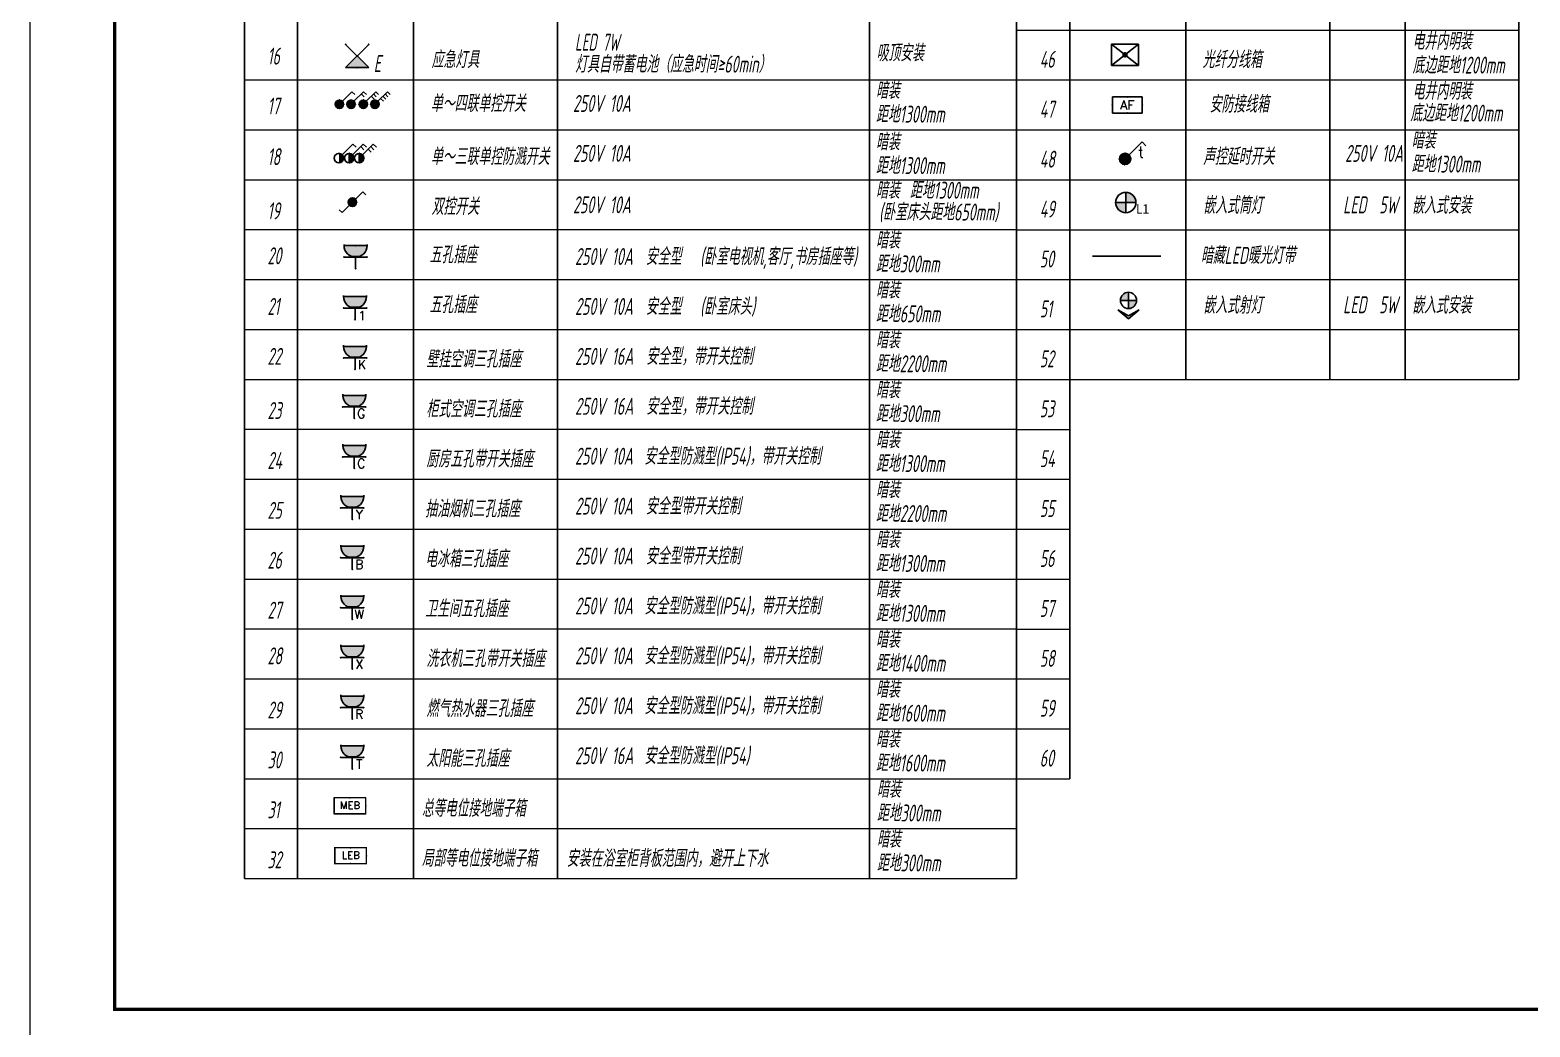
# Model space of a CAD drawing. Extents: x 2803505 to 5851001, y -1372902 to 24339.
# Drawn here: x 3242160 to 3286417, y -688779 to -659364 of the extents above; entities that cross this region are included whole.
import ezdxf
from ezdxf.enums import TextEntityAlignment as Align
from ezdxf.xclip import XClip

# ---------------------------------------------------------------- set-up
doc = ezdxf.new("R2010")
doc.units = 0
doc.header["$LTSCALE"] = 1000
doc.header["$MEASUREMENT"] = 0
doc.header["$XCLIPFRAME"] = 2
doc.linetypes.add('DOTE', pattern=[2.42, 2, -0.2, 0.02, -0.2])
doc.layers.get('0').update_dxf_attribs({"linetype": 'CONTINUOUS'})
for name, color, linetype in [('!!电气', 1, 'CONTINUOUS'), ('A-标注', 1, 'CONTINUOUS'), ('E-天花灯具', 92, 'CONTINUOUS'), ('EQUIP-插座', 3, 'CONTINUOUS'), ('EQUIP-照明', 3, 'CONTINUOUS'), ('EQUIP-电视', 3, 'CONTINUOUS'), ('EQUIP-通讯', 3, 'CONTINUOUS'), ('T-通用', 7, 'CONTINUOUS'), ('TEL_TEXT', 7, 'CONTINUOUS'), ('TK', 252, 'CONTINUOUS')]:
    doc.layers.add(name, color=color, linetype=linetype)
for name, color, linetype, lineweight in [('DIM', 3, 'CONTINUOUS', 20), ('DOTE', 19, 'DOTE', 9), ('EQUIP-消防', 3, 'CONTINUOUS', 20), ('图框', 147, 'CONTINUOUS', 20)]:
    doc.layers.add(name, color=color, linetype=linetype, lineweight=lineweight)
doc.styles.add('_TEL_DIM', font='SIMPLEX', dxfattribs={"width": 0.8, "height": 3.5, "bigfont": 'HZTXT'})
doc.styles.add('HZTXT', font='gbeitc.shx', dxfattribs={"width": 0.8, "height": 400, "bigfont": 'hztxt.shx'})
doc.styles.get("Standard").update_dxf_attribs({"font": 'gbenor.shx', "bigfont": 'gbcbig.shx'})
doc.styles.add('黑体', font='simhei.ttf')
doc.linetypes.add('LED', pattern='A,0.5,-0.2,["LED",Standard,S=0.2,R=0,X=-0.2,Y=-0.1],-0.2', length=0.9)

# ---------------------------------------------------------------- blocks, each defined once
blk = doc.blocks.new('A$C74D73064')
at = {"layer": 'DOTE', "color": 252}
for p, q in [((-47045, 93137), (-47045, 8149)), ((-41595, 93137), (-41595, 8149)), ((-36145, 93137), (-36145, 8149)), ((-30695, 93137), (-30695, 8149)), ((-25245, 93137), (-25245, 8149))]:
    blk.add_line(p, q, dxfattribs=at)
blk = doc.blocks.new('A$C7F3A17C0')
ref = blk.add_blockref('A$C74D73064', (61886, 6791))
XClip(ref).set_block_clipping_path([(-52083.8042452353, 10173.6344749072), (1916.1826223061, 29673.6344737304)])
blk = doc.blocks.new('CNS-FXX')
blk.add_lwpolyline([(0, -307), (0, 307), (782, 307), (782, -307)], close=True)
at = {"layer": 'T-通用', "linetype": 'Continuous'}
for p, q in [((782, 307), (0, -307)), ((0, 307), (782, -307))]:
    blk.add_line(p, q, dxfattribs=at)
at = {"layer": 'T-通用', "linetype": 'Continuous', "const_width": 79.4}
blk.add_lwpolyline([(351, 0, 1), (431, 0, 1)], format="xyb", close=True, dxfattribs=at)
blk = doc.blocks.new('$equip$00001962')
for p, q in [((0.147, 0.356), (0.625, 0.833)), ((0.625, 0.833), (0.766, 0.692))]:
    blk.add_line(p, q)
blk.add_circle((0, 0.208), 0.208)
for p in [(-0.208, 0.208), (0, 0.417), (0, 0), (0.208, 0.208)]:
    blk.add_point(p)
for points in [[(-0.18, 0.313), (0.18, 0.313), (-0.208, 0.208), (0.208, 0.208)], [(-0.18, 0.104), (0.18, 0.104), (-0.208, 0.208), (0.208, 0.208)], [(-0.104, 0.389), (0.104, 0.389), (-0.18, 0.313), (0.18, 0.313)], [(-0.104, 0.028), (0.104, 0.028), (-0.18, 0.104), (0.18, 0.104)], [(0, 0.417), (0, 0.417), (-0.104, 0.389), (0.104, 0.389)], [(0, 0), (0, 0), (-0.104, 0.028), (0.104, 0.028)]]:
    blk.add_solid(points)
at = {"layer": 'TEL_TEXT', "style": '_TEL_DIM', "flags": 1}
blk.add_attdef('A', text='', height=0.00002, dxfattribs=at).set_placement((0, 0), align=Align.MIDDLE_CENTER)
blk = doc.blocks.new('$equip$00001963')
for p, q in [((0.147, 0.356), (0.625, 0.833)), ((0.625, 0.833), (0.766, 0.692)), ((0.512, 0.72), (0.653, 0.579))]:
    blk.add_line(p, q)
blk.add_circle((0, 0.208), 0.208)
for p in [(-0.208, 0.208), (0, 0.417), (0, 0), (0.208, 0.208)]:
    blk.add_point(p)
for points in [[(-0.18, 0.313), (0.18, 0.313), (-0.208, 0.208), (0.208, 0.208)], [(-0.18, 0.104), (0.18, 0.104), (-0.208, 0.208), (0.208, 0.208)], [(-0.104, 0.389), (0.104, 0.389), (-0.18, 0.313), (0.18, 0.313)], [(-0.104, 0.028), (0.104, 0.028), (-0.18, 0.104), (0.18, 0.104)], [(0, 0.417), (0, 0.417), (-0.104, 0.389), (0.104, 0.389)], [(0, 0), (0, 0), (-0.104, 0.028), (0.104, 0.028)]]:
    blk.add_solid(points)
at = {"layer": 'TEL_TEXT', "style": '_TEL_DIM', "flags": 1}
blk.add_attdef('A', text='', height=0.00002, dxfattribs=at).set_placement((0, 0), align=Align.MIDDLE_CENTER)
blk = doc.blocks.new('$equip$00001964')
for p, q in [((0.147, 0.356), (0.625, 0.833)), ((0.625, 0.833), (0.766, 0.692)), ((0.399, 0.607), (0.54, 0.466)), ((0.512, 0.72), (0.653, 0.579))]:
    blk.add_line(p, q)
blk.add_circle((0, 0.208), 0.208)
for p in [(-0.208, 0.208), (0, 0.417), (0, 0), (0.208, 0.208)]:
    blk.add_point(p)
for points in [[(-0.18, 0.313), (0.18, 0.313), (-0.208, 0.208), (0.208, 0.208)], [(-0.18, 0.104), (0.18, 0.104), (-0.208, 0.208), (0.208, 0.208)], [(-0.104, 0.389), (0.104, 0.389), (-0.18, 0.313), (0.18, 0.313)], [(-0.104, 0.028), (0.104, 0.028), (-0.18, 0.104), (0.18, 0.104)], [(0, 0.417), (0, 0.417), (-0.104, 0.389), (0.104, 0.389)], [(0, 0), (0, 0), (-0.104, 0.028), (0.104, 0.028)]]:
    blk.add_solid(points)
at = {"layer": 'TEL_TEXT', "style": '_TEL_DIM', "flags": 1}
blk.add_attdef('A', text='', height=0.00002, dxfattribs=at).set_placement((0, 0), align=Align.MIDDLE_CENTER)
blk = doc.blocks.new('$equip$00001965')
for p, q in [((0.147, 0.356), (0.625, 0.833)), ((0.625, 0.833), (0.766, 0.692)), ((0.286, 0.494), (0.427, 0.353)), ((0.399, 0.607), (0.54, 0.466)), ((0.512, 0.72), (0.653, 0.579))]:
    blk.add_line(p, q)
blk.add_circle((0, 0.208), 0.208)
for p in [(-0.208, 0.208), (0, 0.417), (0, 0), (0.208, 0.208)]:
    blk.add_point(p)
for points in [[(-0.18, 0.312), (0.18, 0.312), (-0.208, 0.208), (0.208, 0.208)], [(-0.18, 0.104), (0.18, 0.104), (-0.208, 0.208), (0.208, 0.208)], [(-0.104, 0.389), (0.104, 0.389), (-0.18, 0.312), (0.18, 0.312)], [(-0.104, 0.028), (0.104, 0.028), (-0.18, 0.104), (0.18, 0.104)], [(0, 0.417), (0, 0.417), (-0.104, 0.389), (0.104, 0.389)], [(0, 0), (0, 0), (-0.104, 0.028), (0.104, 0.028)]]:
    blk.add_solid(points)
at = {"layer": 'TEL_TEXT', "style": '_TEL_DIM', "flags": 1}
blk.add_attdef('A', text='', height=0.00002, dxfattribs=at).set_placement((0, 0), align=Align.MIDDLE_CENTER)
blk = doc.blocks.new('$equip$00001213')
for p, q in [((0.147, 0.356), (0.625, 0.833)), ((0.625, 0.833), (0.766, 0.692))]:
    blk.add_line(p, q)
blk.add_circle((0, 0.208), 0.208)
for p in [(-0.208, 0.208), (0, 0.417), (0, 0), (0.208, 0.208)]:
    blk.add_point(p)
for points in [[(0.104, 0.389), (0.104, 0.028), (0, 0.417), (0, 0)], [(0.18, 0.313), (0.18, 0.104), (0.104, 0.389), (0.104, 0.028)], [(0.208, 0.208), (0.208, 0.208), (0.18, 0.313), (0.18, 0.104)]]:
    blk.add_solid(points)
at = {"flags": 9}
blk.add_attdef('A', (0, 0), '', height=0.00002, dxfattribs=at)
blk = doc.blocks.new('$equip$00001214')
for p, q in [((0.147, 0.356), (0.625, 0.833)), ((0.512, 0.72), (0.653, 0.579)), ((0.625, 0.833), (0.766, 0.692)), ((0, 0.417), (0, 0))]:
    blk.add_line(p, q)
blk.add_circle((0, 0.208), 0.208)
for p in [(-0.208, 0.208), (0, 0.417), (0.208, 0.208), (0, 0)]:
    blk.add_point(p)
for points in [[(0.104, 0.389), (0.104, 0.028), (0, 0.417), (0, 0)], [(0.18, 0.313), (0.18, 0.104), (0.104, 0.389), (0.104, 0.028)], [(0.208, 0.208), (0.208, 0.208), (0.18, 0.313), (0.18, 0.104)]]:
    blk.add_solid(points)
at = {"flags": 9}
blk.add_attdef('A', (0, 0), '', height=0.00002, dxfattribs=at)
blk = doc.blocks.new('$equip$00001215')
for p, q in [((0.147, 0.356), (0.625, 0.833)), ((0.512, 0.72), (0.653, 0.579)), ((0.625, 0.833), (0.766, 0.692)), ((0, 0.417), (0, 0)), ((0.399, 0.607), (0.54, 0.466))]:
    blk.add_line(p, q)
blk.add_circle((0, 0.208), 0.208)
for p in [(-0.208, 0.208), (0, 0.417), (0, 0), (0.208, 0.208)]:
    blk.add_point(p)
for points in [[(0.104, 0.389), (0.104, 0.028), (0, 0.417), (0, 0)], [(0.18, 0.313), (0.18, 0.104), (0.104, 0.389), (0.104, 0.028)], [(0.208, 0.208), (0.208, 0.208), (0.18, 0.313), (0.18, 0.104)]]:
    blk.add_solid(points)
at = {"flags": 9}
blk.add_attdef('A', (0, 0), '', height=0.00002, dxfattribs=at)
blk = doc.blocks.new('$equip$00001208')
for p, q in [((-0.147, 0.061), (-0.512, -0.304)), ((0.147, 0.356), (0.512, 0.72)), ((0.512, 0.72), (0.653, 0.579)), ((-0.512, -0.304), (-0.653, -0.162))]:
    blk.add_line(p, q)
blk.add_circle((0, 0.208), 0.208)
for points in [[(-0.18, 0.312), (0.18, 0.312), (-0.208, 0.208), (0.208, 0.208)], [(-0.18, 0.104), (0.18, 0.104), (-0.208, 0.208), (0.208, 0.208)], [(-0.104, 0.389), (0.104, 0.389), (-0.18, 0.312), (0.18, 0.312)], [(-0.104, 0.028), (0.104, 0.028), (-0.18, 0.104), (0.18, 0.104)], [(0, 0.417), (0, 0.417), (-0.104, 0.389), (0.104, 0.389)], [(0, 0), (0, 0), (-0.104, 0.028), (0.104, 0.028)]]:
    blk.add_solid(points)
at = {"layer": 'EQUIP-照明'}
for p in [(-0.208, 0.208), (0, 0.417), (0, 0), (0.208, 0.208)]:
    blk.add_point(p, dxfattribs=at)
at = {"layer": 'EQUIP-照明', "flags": 9}
blk.add_attdef('A', (0, 0), '', height=0.00002, dxfattribs=at)
blk = doc.blocks.new('$equip$00002389')
for p, q in [((-0.65, 0.65), (-0.65, 0)), ((0.65, 0.65), (-0.65, 0.65)), ((0.65, 0), (0.65, 0.65)), ((-0.65, 0), (0.65, 0))]:
    blk.add_line(p, q)
at = {"const_width": 0.05}
blk.add_lwpolyline([(-0.65, 0.65), (0.65, 0.65), (0.65, 0), (-0.65, 0), (-0.65, 0.65), (0.65, 0.65)], dxfattribs=at)
for p in [(0, 0.65), (-0.65, 0.325), (0, 0), (0.65, 0.325)]:
    blk.add_point(p)
at = {"color": 7, "style": '_TEL_DIM'}
blk.add_attdef('$TEXT$', text='', height=0.3, dxfattribs=at).set_placement((0.006, 0.343), align=Align.MIDDLE_CENTER)
at = {"color": 7, "style": '_TEL_DIM', "flags": 1}
blk.add_attdef('A', text='', height=0.00002, dxfattribs=at).set_placement((0, 0), align=Align.MIDDLE_CENTER)
blk = doc.blocks.new('$equip$00001154')
for p, q in [((0, 0.283), (0, -0.283)), ((0, 0.283), (0.566, -0.283)), ((0.566, 0.283), (0, -0.283))]:
    blk.add_line(p, q)
for p in [(0, 0.004), (0.283, 0), (0.566, 0.283), (0.566, -0.283)]:
    blk.add_point(p)
blk.add_solid([(0, -0.283), (0.283, 0), (0, 0.283)])
at = {"layer": 'TEL_TEXT', "style": '_TEL_DIM', "flags": 1}
blk.add_attdef('A', text='', height=0.00002, dxfattribs=at).set_placement((0, 0), align=Align.MIDDLE_CENTER)
blk = doc.blocks.new('$equip$00001237')
for p, q in [((-0.5, 1.05), (-0.5, 1)), ((-0.5, 1), (0.5, 1)), ((0.5, 1.05), (0.5, 1)), ((0.5, 0.5), (-0.5, 0.5)), ((0, 0.5), (0, 0))]:
    blk.add_line(p, q)
blk.add_arc((0, 1), 0.5, 180, 0)
for p in [(0, 1), (-0.5, 0.5), (0, 0), (0.5, 0.5)]:
    blk.add_point(p)
for points in [[(0.433, 0.75), (-0.433, 0.75), (0.5, 1), (-0.5, 1)], [(0.25, 0.567), (-0.25, 0.567), (0.433, 0.75), (-0.433, 0.75)], [(0, 0.5), (0, 0.5), (0.25, 0.567), (-0.25, 0.567)]]:
    blk.add_solid(points)
at = {"flags": 9}
blk.add_attdef('A', (0, 0), '', height=0.00002, dxfattribs=at)
blk = doc.blocks.new('$equip$00001764')
for p, q in [((-0.5, 1.05), (-0.5, 1)), ((-0.5, 1), (0.5, 1)), ((0.5, 1.05), (0.5, 1)), ((0.5, 0.5), (-0.5, 0.5)), ((0, 0.5), (0, 0))]:
    blk.add_line(p, q)
blk.add_arc((0, 1), 0.5, 180, 0)
for p in [(-0.5, 0.5), (0, 0), (0.5, 0.5)]:
    blk.add_point(p)
for points in [[(0.433, 0.75), (-0.433, 0.75), (0.5, 1), (-0.5, 1)], [(0.25, 0.567), (-0.25, 0.567), (0.433, 0.75), (-0.433, 0.75)], [(0, 0.5), (0, 0.5), (0.25, 0.567), (-0.25, 0.567)]]:
    blk.add_solid(points)
at = {"color": 7, "style": '_TEL_DIM'}
blk.add_attdef('$TEXT$', text='', height=0.4, dxfattribs=at).set_placement((0.303, 0.211), align=Align.MIDDLE_CENTER)
at = {"color": 7, "style": '_TEL_DIM', "flags": 1}
blk.add_attdef('A', text='', height=0.00002, dxfattribs=at).set_placement((0, 0), align=Align.MIDDLE_CENTER)
blk = doc.blocks.new('$equip$00001800')
for p, q in [((-0.65, 0.7), (-0.65, 0)), ((0.65, 0.7), (-0.65, 0.7)), ((0.65, 0.7), (0.65, 0)), ((-0.65, 0), (0.65, 0))]:
    blk.add_line(p, q)
for p in [(0, 0.7), (-0.65, 0.35), (0, 0), (0.65, 0.35)]:
    blk.add_point(p)
at = {"color": 7, "style": '_TEL_DIM'}
blk.add_attdef('$TEXT$', text='', height=0.4, dxfattribs=at).set_placement((0, 0.35), align=Align.MIDDLE_CENTER)
at = {"color": 7, "style": '_TEL_DIM', "flags": 1}
blk.add_attdef('A', text='', height=0.00002, dxfattribs=at).set_placement((0, 0), align=Align.MIDDLE_CENTER)
blk = doc.blocks.new('DFADS')
at = {"layer": 'A-标注'}
h = blk.add_hatch(color=251, dxfattribs=at)
h.paths.add_polyline_path([(3405.6, 358.33), (3411.6, 358.33, 0.414214), (3405.6, 364.33)])
h.paths.add_polyline_path([(3399.6, 358.33, 0.414214), (3405.6, 352.33), (3405.6, 358.33)])
at = {"layer": 'A-标注', "color": 92}
for p, q in [((3405.6, 352.33), (3405.6, 364.33)), ((3411.6, 358.33), (3399.6, 358.33))]:
    blk.add_line(p, q, dxfattribs=at)
blk.add_circle((3405.6, 358.33), 6, dxfattribs=at)
at = {"layer": 'A-标注', "color": 3, "style": '黑体'}
blk.add_text('L1', height=5.76, dxfattribs=at).set_placement((3411.58, 351.7))
blk = doc.blocks.new('$equip$00001822')
for p, q in [((0.147, 0.356), (0.625, 0.833)), ((0.625, 0.833), (0.766, 0.692))]:
    blk.add_line(p, q)
blk.add_circle((0, 0.208), 0.208)
for p in [(-0.208, 0.208), (-0.015, 0.001), (0, 0.417), (0.208, 0.208)]:
    blk.add_point(p)
for points in [[(-0.18, 0.313), (0.18, 0.313), (-0.208, 0.208), (0.208, 0.208)], [(-0.18, 0.104), (0.18, 0.104), (-0.208, 0.208), (0.208, 0.208)], [(-0.104, 0.389), (0.104, 0.389), (-0.18, 0.313), (0.18, 0.313)], [(-0.104, 0.028), (0.104, 0.028), (-0.18, 0.104), (0.18, 0.104)], [(0, 0.417), (0, 0.417), (-0.104, 0.389), (0.104, 0.389)], [(0, 0), (0, 0), (-0.104, 0.028), (0.104, 0.028)]]:
    blk.add_solid(points)
at = {"color": 7, "style": '_TEL_DIM'}
blk.add_attdef('$TEXT$', text='', height=0.4, dxfattribs=at).set_placement((0.581, 0.465), align=Align.MIDDLE_CENTER)
at = {"color": 7, "style": '_TEL_DIM', "flags": 1}
blk.add_attdef('A', text='', height=0.00002, dxfattribs=at).set_placement((0, 0), align=Align.MIDDLE_CENTER)
blk = doc.blocks.new('嵌入式射灯&醒')
h = blk.add_hatch(color=251)
h.paths.add_polyline_path([(-1.18, 1.31), (-2.29, 0), (-1.18, -1.31), (-1.89, 0)])
edge = h.paths.add_edge_path()
edge.add_line((0, 0), (1, 0))
edge.add_arc((0, 0), 1, 360, 450)
edge.add_line((0, 1), (0, 0))
edge = h.paths.add_edge_path()
edge.add_line((0, -1), (0, 0))
edge.add_line((0, 0), (-1, 0))
edge.add_arc((0, 0), 1, 180, 270)
for p, q in [((-2.29, 0), (-1.18, 1.31)), ((-2.29, 0), (-1.18, -1.31)), ((-1.89, 0), (-1.18, 1.31)), ((-1.89, 0), (-1.18, -1.31)), ((-1, 0), (1, 0)), ((0, 1), (0, -1))]:
    blk.add_line(p, q)
blk.add_circle((0, 0), 1)
blk = doc.blocks.new('*U479')
at = {"xscale": 39.82222222273323, "yscale": 39.82222222273323, "zscale": 39.82222222273323}
blk.add_blockref('嵌入式射灯&醒', (0, 0), dxfattribs=at)

msp = doc.modelspace()

# ---------------------------------------------------------------- linework, layer by layer
at = {"color": 6, "linetype": 'LED', "ltscale": 2}
msp.add_line((3273504.5, -666038.7), (3275522.8, -666038.7), dxfattribs=at)
at = {"layer": 'DIM', "color": 2, "linetype": 'Continuous'}
for p, q in [((3271269.8, -659364), (3286082.3, -659364)), ((3248485.7, -660836.2), (3271269.8, -660836.2)), ((3248485.7, -660836.2), (3271269.8, -660836.2)), ((3271269.8, -660836.7), (3286082.3, -660836.7)), ((3248485.7, -662308.9), (3271269.8, -662308.9)), ((3271269.8, -662308.9), (3286082.3, -662308.9)), ((3248485.7, -663781.6), (3271269.8, -663781.6)), ((3271269.8, -663781.6), (3286082.3, -663781.6)), ((3271269.8, -663782.1), (3272840.2, -663782.1)), ((3248485.7, -665254.3), (3271269.8, -665254.3)), ((3248485.7, -665254.3), (3271269.8, -665254.3)), ((3248485.7, -665254.3), (3271269.8, -665254.3)), ((3248485.7, -665254.3), (3271269.8, -665254.3)), ((3248485.7, -665254.3), (3271269.8, -665254.3)), ((3271269.8, -665254.8), (3272840.2, -665254.8)), ((3271269.8, -665254.8), (3286082.3, -665254.8)), ((3248485.7, -666727), (3271269.8, -666727)), ((3248485.7, -666727), (3271269.8, -666727)), ((3271269.8, -666727), (3286082.3, -666727)), ((3271269.8, -666727.5), (3272840.2, -666727.5)), ((3248485.7, -668199.7), (3271269.8, -668199.7)), ((3271269.8, -668200.2), (3272840.2, -668200.2)), ((3271269.8, -668200.2), (3286082.3, -668200.2)), ((3248485.7, -669672.4), (3271269.8, -669672.4)), ((3271269.8, -669672.9), (3272840.2, -669672.9)), ((3271269.8, -669672.9), (3286082.3, -669672.9)), ((3248485.7, -671145.1), (3271269.8, -671145.1)), ((3271269.8, -671145.6), (3272840.2, -671145.6)), ((3248485.7, -672617.8), (3271269.8, -672617.8)), ((3271269.8, -672618.3), (3272840.2, -672618.3)), ((3248485.7, -674090.5), (3271269.8, -674090.5)), ((3271269.8, -674091), (3272840.2, -674091)), ((3248485.7, -675563.2), (3271269.8, -675563.2)), ((3271269.8, -675563.7), (3272840.2, -675563.7)), ((3248485.7, -677035.8), (3271269.8, -677035.8)), ((3271269.8, -677036.4), (3272840.2, -677036.4)), ((3248485.7, -678508.5), (3271269.8, -678508.5)), ((3271269.8, -678509.1), (3272840.2, -678509.1)), ((3248485.7, -679981.2), (3271269.8, -679981.2)), ((3271269.8, -679981.8), (3272840.2, -679981.8)), ((3248485.7, -681453.9), (3271269.8, -681453.9)), ((3271269.8, -681454.4), (3272840.2, -681454.4)), ((3248485.7, -682926.6), (3271269.8, -682926.6)), ((3248485.7, -684399.3), (3271269.8, -684399.3))]:
    msp.add_line(p, q, dxfattribs=at)
at = {"layer": 'TK', "color": 2}
for p, q in [((3248485.7, -635800.4), (3248485.7, -684399.3)), ((3250056.1, -635800.4), (3250056.1, -684399.3)), ((3253474.5, -635800.4), (3253474.5, -684399.3)), ((3257727.7, -635800.4), (3257727.7, -684399.3)), ((3266925.9, -635800.4), (3266925.9, -684399.3)), ((3271269.8, -635800.9), (3271269.8, -684399.3)), ((3272840.2, -635800.9), (3272840.2, -681454.4)), ((3276258.6, -635800.9), (3276258.6, -669672.9)), ((3280511.8, -635800.9), (3280511.8, -669672.9)), ((3282729.6, -635800.9), (3282729.6, -669672.9)), ((3286082.3, -635800.9), (3286082.3, -669672.9)), ((3286082.3, -635800.9), (3286082.3, -669672.9)), ((3271269.8, -637273.1), (3271269.8, -684399.3))]:
    msp.add_line(p, q, dxfattribs=at)
at = {"layer": '图框'}
msp.add_lwpolyline([(3242159.7, -629853.6), (3326259.7, -629853.6), (3326259.7, -689253.6), (3242159.7, -689253.6)], close=True, dxfattribs=at)
at = {"layer": '图框', "const_width": 100}
msp.add_lwpolyline([(3325259.7, -688253.6), (3325259.7, -630853.6), (3244659.7, -630853.6), (3244659.7, -688253.6)], close=True, dxfattribs=at)

# ---------------------------------------------------------------- block references
at = {"layer": '!!电气'}
msp.add_blockref('A$C7F3A17C0', (3244659.7, -747653.6), dxfattribs=at)
at = {"layer": 'E-天花灯具', "xscale": 50.0000959623154, "yscale": 50.0000959623154, "zscale": 50.0000959623154}
msp.add_blockref('DFADS', (3104209.9, -682370.3), dxfattribs=at)
at = {"layer": 'E-天花灯具', "xscale": 6, "yscale": 6, "zscale": 6, "rotation": 90.00000000000189}
msp.add_blockref('*U479', (3274570, -667341.7), dxfattribs=at)
at = {"layer": 'EQUIP-插座', "xscale": 678.8571428656578, "yscale": 678.8571428656578, "zscale": 678.8571428656578}
msp.add_blockref('$equip$00001237', (3251765.3, -666404.1), dxfattribs=at)
at = {"layer": 'EQUIP-插座'}
ref = msp.add_blockref('$equip$00001764', (3251750.2, -667906.3), dxfattribs=dict(at, xscale=678.8571428656578, yscale=678.8571428656578, zscale=678.8571428656578))
ref.add_attrib('$TEXT$', '1', dxfattribs={"layer": '0', "color": 7, "height": 271.5, "style": '_TEL_DIM'}).set_placement((3251956, -667791.9), align=Align.MIDDLE_CENTER)
at = {"layer": 'EQUIP-插座', "xscale": 678.8571428656578, "yscale": 678.8571428656578, "zscale": 678.8571428656578}
for p, values in [((3251750.2, -669379), {'$TEXT$': 'K'}), ((3251727.5, -670824.2), {'$TEXT$': 'G'}), ((3251727.5, -672296.9), {'$TEXT$': 'C'}), ((3251668.4, -673801.9), {'$TEXT$': 'Y'}), ((3251668.4, -675274.6), {'$TEXT$': 'B'}), ((3251668.4, -676747.2), {'$TEXT$': 'W'}), ((3251668.4, -678219.9), {'$TEXT$': 'X'}), ((3251668.4, -679692.6), {'$TEXT$': 'R'}), ((3251668.4, -681165.3), {'$TEXT$': 'T'})]:
    msp.add_blockref('$equip$00001764', p, dxfattribs=at).add_auto_attribs(values)
at = {"layer": 'EQUIP-消防', "color": 7, "xscale": 720, "yscale": 720, "zscale": 720}
for p, values in [((3251597.5, -682485.3), {'$TEXT$': 'MEB'}), ((3251618.8, -683958), {'$TEXT$': 'LEB'})]:
    msp.add_blockref('$equip$00002389', p, dxfattribs=at).add_auto_attribs(values)
at = {"layer": 'EQUIP-照明', "xscale": 1200, "yscale": 1200, "zscale": 1200, "rotation": 90}
msp.add_blockref('$equip$00001154', (3251812.7, -660470.2), dxfattribs=at)
at = {"layer": 'EQUIP-照明'}
for name, p, xscale, yscale, zscale in [('$equip$00001962', (3251289.2, -661674.7), 589.285714328289, 589.285714328289, 589.285714328289), ('$equip$00001963', (3251632.5, -661674.7), 589.285714328289, 589.285714328289, 589.285714328289), ('$equip$00001964', (3251992.9, -661674.7), 589.285714328289, 589.285714328289, 589.285714328289), ('$equip$00001965', (3252336.2, -661674.7), 589.285714328289, 589.285714328289, 589.285714328289), ('$equip$00001208', (3251672.5, -664569.5), 600, 600, 600)]:
    msp.add_blockref(name, p, dxfattribs=dict(at, xscale=xscale, yscale=yscale, zscale=zscale))
at = {"layer": 'EQUIP-照明', "linetype": 'ByBlock', "xscale": 662.9464285969734, "yscale": 662.9464285969734, "zscale": 662.9464285969734}
for name, p in [('$equip$00001213', (3251273.9, -663281.6)), ('$equip$00001214', (3251578, -663281.6)), ('$equip$00001215', (3251871.7, -663281.6))]:
    msp.add_blockref(name, p, dxfattribs=at)
at = {"layer": 'EQUIP-照明', "color": 6, "xscale": 800, "yscale": 800, "zscale": 800}
msp.add_blockref('$equip$00001822', (3274469.5, -663333.3), dxfattribs=at).add_auto_attribs({'$TEXT$': 't'})
at = {"layer": 'EQUIP-电视', "xscale": 678.8571428656578, "yscale": 678.8571428656578, "zscale": 678.8571428656578}
msp.add_blockref('$equip$00001800', (3274537.2, -661813.3), dxfattribs=at).add_auto_attribs({'$TEXT$': 'AF'})
at = {"layer": 'EQUIP-通讯', "ltscale": 5, "xscale": 1.018285691738129, "yscale": 1.018285691738129, "zscale": 1.018285691738129}
msp.add_blockref('CNS-FXX', (3274068.3, -660096.4), dxfattribs=at)

# ---------------------------------------------------------------- texts
at = {"color": 0, "style": 'HZTXT'}
for s, width, p in [('电井内明装', 0.7, (3282946, -659947)), ('LED 7W', 0.65, (3258240.5, -659974.7)), ('吸顶安装', 0.7, (3267129.5, -660288.8)), ('16', 0.7, (3249167.1, -660384.7)), ('E', 0.7, (3252303.2, -660605.3)), ('应急灯具', 0.7, (3254004.1, -660486.9)), ('灯具自带蓄电池（应急时间≥60min）', 0.7, (3258240.5, -660621.9)), ('46', 0.7, (3271951.1, -660479.5)), ('光纤分线箱', 0.7, (3276750.9, -660487.4)), ('底边距地1200mm', 0.7, (3282946, -660648.6)), ('暗装', 0.7, (3267118.1, -661396.3)), ('电井内明装', 0.7, (3282946, -661419.7)), ('17', 0.7, (3249167.1, -661857.4)), ('距地1300mm', 0.7, (3267118.1, -662098)), ('47', 0.7, (3271951.1, -661952.2)), ('安防接线箱', 0.7, (3276957.8, -661800.6)), ('底边距地1200mm', 0.7, (3282881, -662065.4)), ('暗装', 0.7, (3267118.1, -662913.1)), ('暗装', 0.7, (3282921.7, -662869)), ('18', 0.7, (3249167.1, -663351.3)), ('48', 0.7, (3271951.1, -663424.9)), ('距地1300mm', 0.7, (3267118.1, -663614.7)), ('距地1300mm', 0.7, (3282921.7, -663570.7)), ('暗装', 0.7, (3267118.1, -664341.7)), ('距地1300mm', 0.7, (3268118.8, -664341.7)), ('嵌入式筒灯', 0.7, (3276772.2, -664786.2)), ('LED  5W', 0.7, (3280903.7, -664774.3)), ('嵌入式安装', 0.7, (3282933.1, -664786.2)), ('19', 0.7, (3249167.1, -664949.4)), ('(卧室床头距地650mm)', 0.7, (3267210.8, -664985.7)), ('49', 0.7, (3271951.1, -664897.6)), ('暗装', 0.7, (3267118.1, -665814.4)), ('20', 0.7, (3249167.1, -666275.5)), ('五孔插座', 0.7, (3253941.6, -666246)), ('250V 10A  安全型', 0.7, (3258240.5, -666297.3)), ('(卧室电视机,客厅,书房插座等)', 0.7, (3261932.5, -666297.3)), ('距地300mm', 0.7, (3267118.1, -666516)), ('50', 0.7, (3271951.1, -666370.3)), ('暗藏LED暖光灯带', 0.7, (3276704.3, -666262.7)), ('暗装', 0.7, (3267118.1, -667287.1)), ('21', 0.7, (3249167.1, -667769.4)), ('五孔插座', 0.7, (3253941.6, -667718.7)), ('250V 10A  安全型', 0.7, (3258240.5, -667769.9)), ('(卧室床头)', 0.7, (3261932.5, -667769.9)), ('51', 0.7, (3271951.1, -667843)), ('嵌入式射灯', 0.7, (3276772.2, -667731.6)), ('LED  5W', 0.7, (3280903.7, -667719.6)), ('嵌入式安装', 0.7, (3282933.1, -667731.6)), ('距地650mm', 0.7, (3267118.1, -667988.7)), ('暗装', 0.7, (3267118.1, -668759.8)), ('250V 16A  安全型，带开关控制', 0.7, (3258240.5, -669242.6)), ('22', 0.7, (3249167.1, -669242.1)), ('壁挂空调三孔插座', 0.7, (3253851.4, -669323)), ('距地2200mm', 0.7, (3267118.1, -669461.4)), ('52', 0.7, (3271951.1, -669315.7)), ('暗装', 0.7, (3267118.1, -670232.5)), ('23', 0.7, (3249167.1, -670840.2)), ('柜式空调三孔插座', 0.7, (3253851.4, -670795.7)), ('250V 16A  安全型，带开关控制', 0.7, (3258240.5, -670715.3)), ('距地300mm', 0.7, (3267118.1, -670934.1)), ('53', 0.7, (3271951.1, -670788.4)), ('暗装', 0.7, (3267118.1, -671705.2)), ('24', 0.7, (3249167.1, -672312.9)), ('厨房五孔带开关插座', 0.7, (3253851.4, -672268.4)), ('250V 10A', 0.7, (3258240.5, -672188)), ('安全型防溅型(IP54)，带开关控制', 0.7, (3260282.2, -672188)), ('54', 0.7, (3271951.1, -672261.1)), ('距地1300mm', 0.7, (3267118.1, -672406.8)), ('暗装', 0.7, (3267118.1, -673177.9)), ('250V 10A  安全型带开关控制', 0.7, (3258240.5, -673660.7)), ('25', 0.7, (3249167.1, -673785.6)), ('抽油烟机三孔插座', 0.7, (3253814.1, -673741.1)), ('距地2200mm', 0.7, (3267118.1, -673879.5)), ('暗装', 0.7, (3267118.1, -674650.6)), ('26', 0.7, (3249167.1, -675258.3)), ('电冰箱三孔插座', 0.7, (3253814.1, -675213.8)), ('250V 10A  安全型带开关控制', 0.7, (3258240.5, -675133.4)), ('距地1300mm', 0.7, (3267118.1, -675352.2)), ('暗装', 0.7, (3267118.1, -676123.3)), ('27', 0.7, (3249167.1, -676731)), ('卫生间五孔插座', 0.7, (3253814.1, -676686.5)), ('250V 10A', 0.7, (3258240.5, -676606.1)), ('安全型防溅型(IP54)，带开关控制', 0.7, (3260282.2, -676606.1)), ('距地1300mm', 0.7, (3267118.1, -676824.9)), ('暗装', 0.7, (3267118.1, -677596)), ('安全型防溅型(IP54)，带开关控制', 0.7, (3260282.2, -678078.8)), ('28', 0.7, (3249167.1, -678078.3)), ('洗衣机三孔带开关插座', 0.7, (3253851.4, -678159.2)), ('250V 10A', 0.7, (3258240.5, -678078.8)), ('距地1400mm', 0.7, (3267118.1, -678297.6)), ('暗装', 0.7, (3267118.1, -679068.7)), ('29', 0.7, (3249167.1, -679676.3)), ('燃气热水器三孔插座', 0.7, (3253851.4, -679631.9)), ('250V 10A', 0.7, (3258240.5, -679551.5)), ('安全型防溅型(IP54)，带开关控制', 0.7, (3260282.2, -679551.5)), ('距地1600mm', 0.7, (3267118.1, -679770.3)), ('暗装', 0.7, (3267118.1, -680541.4)), ('30', 0.7, (3249167.1, -681149)), ('太阳能三孔插座', 0.7, (3253851.4, -681104.6)), ('250V 16A', 0.7, (3258240.5, -681024.2)), ('安全型防溅型(IP54)', 0.7, (3260282.2, -681024.2)), ('距地1600mm', 0.7, (3267118.1, -681243)), ('暗装', 0.7, (3267146, -682014)), ('31', 0.7, (3249167.1, -682621.7)), ('总等电位接地端子箱', 0.68, (3253720.9, -682577.3)), ('距地300mm', 0.7, (3267146, -682715.7)), ('暗装', 0.7, (3267146, -683486.7)), ('32', 0.7, (3249167.1, -684094.4)), ('局部等电位接地端子箱', 0.68, (3253720.9, -684050)), ('安装在浴室柜背板范围内，避开上下水', 0.7, (3257991.3, -684053.9)), ('距地300mm', 0.7, (3267146, -684188.4))]:
    msp.add_text(s, height=500, dxfattribs=dict(at, width=width)).set_placement(p)
at = {"color": 0, "style": 'HZTXT', "width": 0.7}
for s, p in [('单～四联单控开关', (3253981.6, -661530.8)), ('250V 10A', (3258180.2, -661530.8)), ('单～三联单控防溅开关', (3253984.3, -663096.9)), ('250V 10A', (3258180.2, -663003.5)), ('声控延时开关', (3276768.4, -663096.9)), ('250V 10A', (3280964.2, -663003.5)), ('双控开关', (3254004.1, -664569.6)), ('250V 10A', (3258180.2, -664520.3))]:
    msp.add_text(s, height=500, dxfattribs=at).set_placement(p, align=Align.MIDDLE_LEFT)
at = {"style": 'HZTXT', "width": 0.7}
for s, p in [('55', (3271951.1, -673733.8)), ('56', (3271951.1, -675206.5)), ('57', (3271951.1, -676679.1)), ('58', (3271951.1, -678151.8)), ('59', (3271951.1, -679624.5)), ('60', (3271951.1, -681097.2))]:
    msp.add_text(s, height=500, dxfattribs=at).set_placement(p)

doc.saveas('drawing.dxf')
